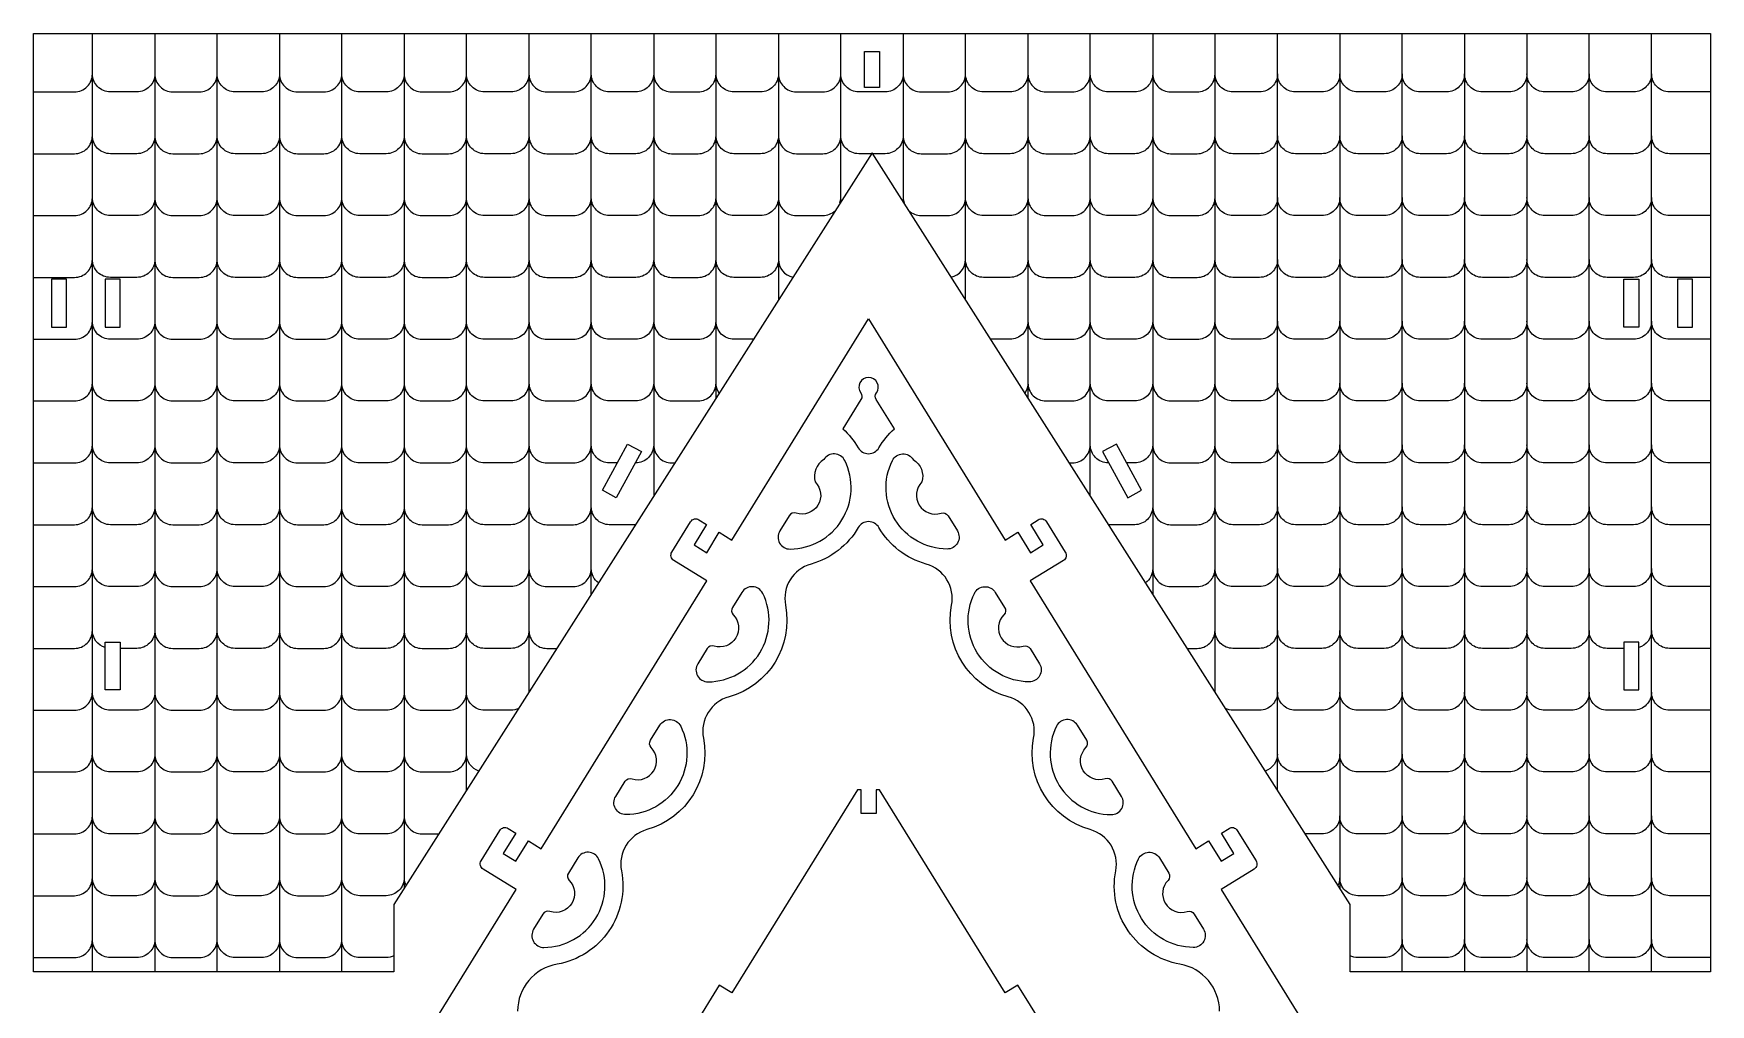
# Model space of a CAD drawing. Extents: x 2899 to 7450, y 515 to 3449.
# Drawn here: x 3795 to 5141, y 1655 to 2435 of the extents above; entities that cross this region are included whole.
import ezdxf

# ---------------------------------------------------------------- set-up
doc = ezdxf.new("R2010")
doc.units = 0
doc.header["$MEASUREMENT"] = 0
doc.layers.add('LAYER1', color=18, linetype='CONTINUOUS')

msp = doc.modelspace()

# ---------------------------------------------------------------- linework, layer by layer
at = {"layer": 'LAYER1'}
for points in [[(4084.1, 1735.3), (4084.1, 1681.2), (3794.6, 1681.2), (3794.6, 2435.2), (5141.5, 2435.2), (5141.5, 1681.2), (4852.1, 1681.2), (4852.1, 1735.3), (4468.1, 2339.4)], [(4462.1, 2391.8), (4462.1, 2420.6), (4474.1, 2420.6), (4474.1, 2391.8)], [(3809, 2199.3), (3821, 2199.3), (3821, 2237.7), (3809, 2237.7)], [(3852.2, 2199.3), (3864.2, 2199.3), (3864.2, 2237.7), (3852.2, 2237.7)], [(5083.9, 2199.3), (5071.9, 2199.3), (5071.9, 2237.7), (5083.9, 2237.7)], [(5115.1, 2199.3), (5127.1, 2199.3), (5127.1, 2237.7), (5115.1, 2237.7)], [(4282.8, 2099.3), (4262.5, 2062.2), (4251.5, 2068.2), (4271.8, 2105.3)], [(4653.3, 2099.3), (4673.6, 2062.2), (4684.6, 2068.2), (4664.3, 2105.3)], [(3864.2, 1907.8), (3852.2, 1907.8), (3852.2, 1946.2), (3864.2, 1946.2)], [(5071.9, 1907.8), (5083.9, 1907.8), (5083.9, 1946.2), (5071.9, 1946.2)]]:
    msp.add_lwpolyline(points, close=True, dxfattribs=at)
for points in [[(3841.9, 1681.2), (3841.9, 2435.2)], [(3892, 2435.2), (3892, 1681.2)], [(3942.1, 1681.2), (3942.1, 2435.2)], [(3992.2, 2435.2), (3992.2, 1681.2)], [(4042.2, 1681.2), (4042.2, 2435.2)], [(4092.3, 2435.2), (4092.3, 1748.3)], [(4142.4, 1827.1), (4142.4, 2435.2)], [(4192.5, 2435.2), (4192.5, 1905.9)], [(4242.6, 1984.8), (4242.6, 2435.2)], [(4292.7, 2435.2), (4292.7, 2063.6)], [(4342.8, 2142.4), (4342.8, 2435.2)], [(4392.9, 2435.2), (4392.9, 2221.2)], [(4443, 2300), (4443, 2435.2)], [(4493.1, 2435.2), (4493.1, 2300)], [(4543.2, 2221.2), (4543.2, 2435.2)], [(4593.3, 2435.2), (4593.3, 2142.4)], [(4643.4, 2063.6), (4643.4, 2435.2)], [(4693.5, 2435.2), (4693.5, 1984.8)], [(4743.6, 1905.9), (4743.6, 2435.2)], [(4793.7, 1827.1), (4793.7, 2435.2)], [(4843.8, 2435.2), (4843.8, 1748.3)], [(4893.9, 1681.2), (4893.9, 2435.2)], [(4944, 2435.2), (4944, 1681.2)], [(4994.1, 2435.2), (4994.1, 1681.2)], [(5044.1, 1681.2), (5044.1, 2435.2)], [(5094.2, 1681.2), (5094.2, 2435.2)], [(4605.4, 1637.8), (4585.3, 1670.5), (4575.1, 1664.2), (4474.2, 1827.5), (4471.3, 1827.5), (4471.3, 1808.3), (4459.3, 1808.3), (4459.3, 1827.5), (4456.5, 1827.5), (4355.6, 1664.2), (4345.3, 1670.5), (4325.2, 1637.8)]]:
    msp.add_lwpolyline(points, dxfattribs=at)
for points in [[(3794.6, 2388.3), (3827.5, 2388.3, 0.414214), (3841.9, 2402.7)], [(3892, 2402.7, -0.414214), (3877.6, 2388.3), (3856.3, 2388.3, -0.414214), (3841.9, 2402.7)], [(3892, 2402.7, 0.414214), (3906.4, 2388.3), (3927.7, 2388.3, 0.414214), (3942.1, 2402.7)], [(3992.2, 2402.7, -0.414214), (3977.8, 2388.3), (3956.5, 2388.3, -0.414214), (3942.1, 2402.7)], [(3992.2, 2402.7, 0.414214), (4006.6, 2388.3), (4027.8, 2388.3, 0.414214), (4042.2, 2402.7)], [(4092.3, 2402.7, -0.414214), (4077.9, 2388.3), (4056.6, 2388.3, -0.414214), (4042.2, 2402.7)], [(4092.3, 2402.7, 0.414214), (4106.7, 2388.3), (4128, 2388.3, 0.414214), (4142.4, 2402.7)], [(4192.5, 2402.7, -0.414214), (4178.1, 2388.3), (4156.8, 2388.3, -0.414214), (4142.4, 2402.7)], [(4192.5, 2402.7, 0.414214), (4206.9, 2388.3), (4228.2, 2388.3, 0.414214), (4242.6, 2402.7)], [(4292.7, 2402.7, -0.414214), (4278.3, 2388.3), (4257, 2388.3, -0.414214), (4242.6, 2402.7)], [(4292.7, 2402.7, 0.414214), (4307.1, 2388.3), (4328.4, 2388.3, 0.414214), (4342.8, 2402.7)], [(4392.9, 2402.7, -0.414214), (4378.5, 2388.3), (4357.2, 2388.3, -0.414214), (4342.8, 2402.7)], [(4392.9, 2402.7, 0.414214), (4407.3, 2388.3), (4428.6, 2388.3, 0.414214), (4443, 2402.7)], [(4493.1, 2402.7, -0.414214), (4478.7, 2388.3), (4457.4, 2388.3, -0.414214), (4443, 2402.7)], [(4493.1, 2402.7, 0.414214), (4507.5, 2388.3), (4528.8, 2388.3, 0.414214), (4543.2, 2402.7)], [(4593.3, 2402.7, -0.414214), (4578.9, 2388.3), (4557.6, 2388.3, -0.414214), (4543.2, 2402.7)], [(4593.3, 2402.7, 0.414214), (4607.7, 2388.3), (4629, 2388.3, 0.414214), (4643.4, 2402.7)], [(4693.5, 2402.7, -0.414214), (4679.1, 2388.3), (4657.8, 2388.3, -0.414214), (4643.4, 2402.7)], [(4693.5, 2402.7, 0.414214), (4707.9, 2388.3), (4729.2, 2388.3, 0.414214), (4743.6, 2402.7)], [(4793.7, 2402.7, -0.414214), (4779.3, 2388.3), (4758, 2388.3, -0.414214), (4743.6, 2402.7)], [(4843.8, 2402.7, -0.414214), (4829.4, 2388.3), (4808.1, 2388.3, -0.414214), (4793.7, 2402.7)], [(4893.9, 2402.7, -0.414214), (4879.5, 2388.3), (4858.2, 2388.3, -0.414214), (4843.8, 2402.7)], [(4944, 2402.7, -0.414214), (4929.6, 2388.3), (4908.3, 2388.3, -0.414214), (4893.9, 2402.7)], [(4994.1, 2402.7, -0.414214), (4979.7, 2388.3), (4958.4, 2388.3, -0.414214), (4944, 2402.7)], [(5044.1, 2402.7, -0.414214), (5029.7, 2388.3), (5008.5, 2388.3, -0.414214), (4994.1, 2402.7)], [(5094.2, 2402.7, -0.414214), (5079.8, 2388.3), (5058.5, 2388.3, -0.414214), (5044.1, 2402.7)], [(5141.5, 2388.3), (5108.6, 2388.3, -0.414214), (5094.2, 2402.7)], [(3794.6, 2338.6), (3827.5, 2338.6, 0.414214), (3841.9, 2353)], [(3892, 2353, -0.414214), (3877.6, 2338.6), (3856.3, 2338.6, -0.414214), (3841.9, 2353)], [(3892, 2353, 0.414214), (3906.4, 2338.6), (3927.7, 2338.6, 0.414214), (3942.1, 2353)], [(3992.2, 2353, -0.414214), (3977.8, 2338.6), (3956.5, 2338.6, -0.414214), (3942.1, 2353)], [(3992.2, 2353, 0.414214), (4006.6, 2338.6), (4027.8, 2338.6, 0.414214), (4042.2, 2353)], [(4092.3, 2353, -0.414214), (4077.9, 2338.6), (4056.6, 2338.6, -0.414214), (4042.2, 2353)], [(4092.3, 2353, 0.414214), (4106.7, 2338.6), (4128, 2338.6, 0.414214), (4142.4, 2353)], [(4192.5, 2353, -0.414214), (4178.1, 2338.6), (4156.8, 2338.6, -0.414214), (4142.4, 2353)], [(4192.5, 2353, 0.414214), (4206.9, 2338.6), (4228.2, 2338.6, 0.414214), (4242.6, 2353)], [(4292.7, 2353, -0.414214), (4278.3, 2338.6), (4257, 2338.6, -0.414214), (4242.6, 2353)], [(4292.7, 2353, 0.414214), (4307.1, 2338.6), (4328.4, 2338.6, 0.414214), (4342.8, 2353)], [(4392.9, 2353, -0.414214), (4378.5, 2338.6), (4357.2, 2338.6, -0.414214), (4342.8, 2353)], [(4392.9, 2353, 0.414214), (4407.3, 2338.6), (4428.6, 2338.6, 0.414214), (4443, 2353)], [(4467.5, 2338.6), (4457.4, 2338.6, -0.414214), (4443, 2353)], [(4493.1, 2353, -0.414214), (4478.7, 2338.6), (4468.6, 2338.6)], [(4493.1, 2353, 0.414214), (4507.5, 2338.6), (4528.8, 2338.6, 0.414214), (4543.2, 2353)], [(4593.3, 2353, -0.414214), (4578.9, 2338.6), (4557.6, 2338.6, -0.414214), (4543.2, 2353)], [(4593.3, 2353, 0.414214), (4607.7, 2338.6), (4629, 2338.6, 0.414214), (4643.4, 2353)], [(4693.5, 2353, -0.414214), (4679.1, 2338.6), (4657.8, 2338.6, -0.414214), (4643.4, 2353)], [(4693.5, 2353, 0.414214), (4707.9, 2338.6), (4729.2, 2338.6, 0.414214), (4743.6, 2353)], [(4793.7, 2353, -0.414214), (4779.3, 2338.6), (4758, 2338.6, -0.414214), (4743.6, 2353)], [(4843.8, 2353, -0.414214), (4829.4, 2338.6), (4808.1, 2338.6, -0.414214), (4793.7, 2353)], [(4893.9, 2353, -0.414214), (4879.5, 2338.6), (4858.2, 2338.6, -0.414214), (4843.8, 2353)], [(4944, 2353, -0.414214), (4929.6, 2338.6), (4908.3, 2338.6, -0.414214), (4893.9, 2353)], [(4994.1, 2353, -0.414214), (4979.7, 2338.6), (4958.4, 2338.6, -0.414214), (4944, 2353)], [(5044.1, 2353, -0.414214), (5029.7, 2338.6), (5008.5, 2338.6, -0.414214), (4994.1, 2353)], [(5094.2, 2353, -0.414214), (5079.8, 2338.6), (5058.5, 2338.6, -0.414214), (5044.1, 2353)], [(5141.5, 2338.6), (5108.6, 2338.6, -0.414214), (5094.2, 2353)], [(3794.6, 2288.9), (3827.5, 2288.9, 0.414214), (3841.9, 2303.3)], [(3892, 2303.3, -0.414214), (3877.6, 2288.9), (3856.3, 2288.9, -0.414214), (3841.9, 2303.3)], [(3892, 2303.3, 0.414214), (3906.4, 2288.9), (3927.7, 2288.9, 0.414214), (3942.1, 2303.3)], [(3992.2, 2303.3, -0.414214), (3977.8, 2288.9), (3956.5, 2288.9, -0.414214), (3942.1, 2303.3)], [(3992.2, 2303.3, 0.414214), (4006.6, 2288.9), (4027.8, 2288.9, 0.414214), (4042.2, 2303.3)], [(4092.3, 2303.3, -0.414214), (4077.9, 2288.9), (4056.6, 2288.9, -0.414214), (4042.2, 2303.3)], [(4092.3, 2303.3, 0.414214), (4106.7, 2288.9), (4128, 2288.9, 0.414214), (4142.4, 2303.3)], [(4192.5, 2303.3, -0.414214), (4178.1, 2288.9), (4156.8, 2288.9, -0.414214), (4142.4, 2303.3)], [(4192.5, 2303.3, 0.414214), (4206.9, 2288.9), (4228.2, 2288.9, 0.414214), (4242.6, 2303.3)], [(4292.7, 2303.3, -0.414214), (4278.3, 2288.9), (4257, 2288.9, -0.414214), (4242.6, 2303.3)], [(4292.7, 2303.3, 0.414214), (4307.1, 2288.9), (4328.4, 2288.9, 0.414214), (4342.8, 2303.3)], [(4392.9, 2303.3, -0.414214), (4378.5, 2288.9), (4357.2, 2288.9, -0.414214), (4342.8, 2303.3)], [(4392.9, 2303.3, 0.414214), (4407.3, 2288.9), (4428.6, 2288.9, 0.188396), (4438.4, 2292.7)], [(4442.3, 2299, 0.076751), (4443, 2303.3)], [(4443.3, 2300.5, -0.049716), (4443, 2303.3)], [(4493.1, 2303.3, -0.049716), (4492.8, 2300.5)], [(4493.1, 2303.3, 0.076751), (4493.8, 2299)], [(4497.7, 2292.7, 0.188396), (4507.5, 2288.9), (4528.8, 2288.9, 0.414214), (4543.2, 2303.3)], [(4593.3, 2303.3, -0.414214), (4578.9, 2288.9), (4557.6, 2288.9, -0.414214), (4543.2, 2303.3)], [(4593.3, 2303.3, 0.414214), (4607.7, 2288.9), (4629, 2288.9, 0.414214), (4643.4, 2303.3)], [(4693.5, 2303.3, -0.414214), (4679.1, 2288.9), (4657.8, 2288.9, -0.414214), (4643.4, 2303.3)], [(4693.5, 2303.3, 0.414214), (4707.9, 2288.9), (4729.2, 2288.9, 0.414214), (4743.6, 2303.3)], [(4793.7, 2303.3, -0.414214), (4779.3, 2288.9), (4758, 2288.9, -0.414214), (4743.6, 2303.3)], [(4843.8, 2303.3, -0.414214), (4829.4, 2288.9), (4808.1, 2288.9, -0.414214), (4793.7, 2303.3)], [(4893.9, 2303.3, -0.414214), (4879.5, 2288.9), (4858.2, 2288.9, -0.414214), (4843.8, 2303.3)], [(4944, 2303.3, -0.414214), (4929.6, 2288.9), (4908.3, 2288.9, -0.414214), (4893.9, 2303.3)], [(4994.1, 2303.3, -0.414214), (4979.7, 2288.9), (4958.4, 2288.9, -0.414214), (4944, 2303.3)], [(5044.1, 2303.3, -0.414214), (5029.7, 2288.9), (5008.5, 2288.9, -0.414214), (4994.1, 2303.3)], [(5094.2, 2303.3, -0.414214), (5079.8, 2288.9), (5058.5, 2288.9, -0.414214), (5044.1, 2303.3)], [(5141.5, 2288.9), (5108.6, 2288.9, -0.414214), (5094.2, 2303.3)], [(3794.6, 2239.2), (3827.5, 2239.2, 0.414214), (3841.9, 2253.6)], [(3892, 2253.6, -0.414214), (3877.6, 2239.2), (3856.3, 2239.2, -0.414214), (3841.9, 2253.6)], [(3892, 2253.6, 0.414214), (3906.4, 2239.2), (3927.7, 2239.2, 0.414214), (3942.1, 2253.6)], [(3992.2, 2253.6, -0.414214), (3977.8, 2239.2), (3956.5, 2239.2, -0.414214), (3942.1, 2253.6)], [(3992.2, 2253.6, 0.414214), (4006.6, 2239.2), (4027.8, 2239.2, 0.414214), (4042.2, 2253.6)], [(4092.3, 2253.6, -0.414214), (4077.9, 2239.2), (4056.6, 2239.2, -0.414214), (4042.2, 2253.6)], [(4092.3, 2253.6, 0.414214), (4106.7, 2239.2), (4128, 2239.2, 0.414214), (4142.4, 2253.6)], [(4192.5, 2253.6, -0.414214), (4178.1, 2239.2), (4156.8, 2239.2, -0.414214), (4142.4, 2253.6)], [(4192.5, 2253.6, 0.414214), (4206.9, 2239.2), (4228.2, 2239.2, 0.414214), (4242.6, 2253.6)], [(4292.7, 2253.6, -0.414214), (4278.3, 2239.2), (4257, 2239.2, -0.414214), (4242.6, 2253.6)], [(4292.7, 2253.6, 0.414214), (4307.1, 2239.2), (4328.4, 2239.2, 0.414214), (4342.8, 2253.6)], [(4392.9, 2253.6, -0.414214), (4378.5, 2239.2), (4357.2, 2239.2, -0.414214), (4342.8, 2253.6)], [(4392.9, 2253.6, 0.358552), (4404.5, 2239.5)], [(4531.6, 2239.5, 0.358552), (4543.2, 2253.6)], [(4593.3, 2253.6, -0.414214), (4578.9, 2239.2), (4557.6, 2239.2, -0.414214), (4543.2, 2253.6)], [(4593.3, 2253.6, 0.414214), (4607.7, 2239.2), (4629, 2239.2, 0.414214), (4643.4, 2253.6)], [(4693.5, 2253.6, -0.414214), (4679.1, 2239.2), (4657.8, 2239.2, -0.414214), (4643.4, 2253.6)], [(4693.5, 2253.6, 0.414214), (4707.9, 2239.2), (4729.2, 2239.2, 0.414214), (4743.6, 2253.6)], [(4793.7, 2253.6, -0.414214), (4779.3, 2239.2), (4758, 2239.2, -0.414214), (4743.6, 2253.6)], [(4843.8, 2253.6, -0.414214), (4829.4, 2239.2), (4808.1, 2239.2, -0.414214), (4793.7, 2253.6)], [(4893.9, 2253.6, -0.414214), (4879.5, 2239.2), (4858.2, 2239.2, -0.414214), (4843.8, 2253.6)], [(4944, 2253.6, -0.414214), (4929.6, 2239.2), (4908.3, 2239.2, -0.414214), (4893.9, 2253.6)], [(4994.1, 2253.6, -0.414214), (4979.7, 2239.2), (4958.4, 2239.2, -0.414214), (4944, 2253.6)], [(5044.1, 2253.6, -0.414214), (5029.7, 2239.2), (5008.5, 2239.2, -0.414214), (4994.1, 2253.6)], [(5094.2, 2253.6, -0.414214), (5079.8, 2239.2), (5058.5, 2239.2, -0.414214), (5044.1, 2253.6)], [(5141.5, 2239.2), (5108.6, 2239.2, -0.414214), (5094.2, 2253.6)], [(3794.6, 2189.5), (3827.5, 2189.5, 0.414214), (3841.9, 2203.9)], [(3892, 2203.9, -0.414214), (3877.6, 2189.5), (3856.3, 2189.5, -0.414214), (3841.9, 2203.9)], [(3892, 2203.9, 0.414214), (3906.4, 2189.5), (3927.7, 2189.5, 0.414214), (3942.1, 2203.9)], [(3992.2, 2203.9, -0.414214), (3977.8, 2189.5), (3956.5, 2189.5, -0.414214), (3942.1, 2203.9)], [(3992.2, 2203.9, 0.414214), (4006.6, 2189.5), (4027.8, 2189.5, 0.414214), (4042.2, 2203.9)], [(4092.3, 2203.9, -0.414214), (4077.9, 2189.5), (4056.6, 2189.5, -0.414214), (4042.2, 2203.9)], [(4084.2, 1588.7), (4182.2, 1747.4), (4155.7, 1763.8, -0.414214), (4154.1, 1770.4), (4169.2, 1794.9, -0.414214), (4175.8, 1796.5), (4182, 1792.7), (4171.9, 1776.4), (4182.1, 1770), (4192.2, 1786.4), (4202.4, 1780.1), (4335.4, 1995.4), (4308.8, 2011.8, -0.414214), (4307.3, 2018.4), (4322.4, 2042.9, -0.414214), (4329, 2044.5), (4335.1, 2040.7), (4325.1, 2024.4), (4335.3, 2018), (4345.3, 2034.4), (4355.6, 2028.1), (4465.3, 2205.8), (4575.1, 2028.1), (4585.3, 2034.4), (4595.4, 2018), (4605.6, 2024.4), (4595.5, 2040.7), (4601.6, 2044.5, -0.414214), (4608.2, 2042.9), (4623.3, 2018.4, -0.414214), (4621.8, 2011.8), (4595.2, 1995.4), (4728.2, 1780.1), (4738.4, 1786.4), (4748.5, 1770), (4758.7, 1776.4), (4748.7, 1792.7), (4754.8, 1796.5, -0.414214), (4761.4, 1794.9), (4776.5, 1770.4, -0.414214), (4775, 1763.8), (4748.4, 1747.4), (4846.4, 1588.7, -0.139213)], [(4092.3, 2203.9, 0.414214), (4106.7, 2189.5), (4128, 2189.5, 0.414214), (4142.4, 2203.9)], [(4192.5, 2203.9, -0.414214), (4178.1, 2189.5), (4156.8, 2189.5, -0.414214), (4142.4, 2203.9)], [(4192.5, 2203.9, 0.414214), (4206.9, 2189.5), (4228.2, 2189.5, 0.414214), (4242.6, 2203.9)], [(4292.7, 2203.9, -0.414214), (4278.3, 2189.5), (4257, 2189.5, -0.414214), (4242.6, 2203.9)], [(4292.7, 2203.9, 0.414214), (4307.1, 2189.5), (4328.4, 2189.5, 0.414214), (4342.8, 2203.9)], [(4372.8, 2189.5), (4357.2, 2189.5, -0.414214), (4342.8, 2203.9)], [(4593.3, 2203.9, -0.414214), (4578.9, 2189.5), (4563.3, 2189.5)], [(4593.3, 2203.9, 0.414214), (4607.7, 2189.5), (4629, 2189.5, 0.414214), (4643.4, 2203.9)], [(4693.5, 2203.9, -0.414214), (4679.1, 2189.5), (4657.8, 2189.5, -0.414214), (4643.4, 2203.9)], [(4693.5, 2203.9, 0.414214), (4707.9, 2189.5), (4729.2, 2189.5, 0.414214), (4743.6, 2203.9)], [(4793.7, 2203.9, -0.414214), (4779.3, 2189.5), (4758, 2189.5, -0.414214), (4743.6, 2203.9)], [(4843.8, 2203.9, -0.414214), (4829.4, 2189.5), (4808.1, 2189.5, -0.414214), (4793.7, 2203.9)], [(4893.9, 2203.9, -0.414214), (4879.5, 2189.5), (4858.2, 2189.5, -0.414214), (4843.8, 2203.9)], [(4944, 2203.9, -0.414214), (4929.6, 2189.5), (4908.3, 2189.5, -0.414214), (4893.9, 2203.9)], [(4994.1, 2203.9, -0.414214), (4979.7, 2189.5), (4958.4, 2189.5, -0.414214), (4944, 2203.9)], [(5044.1, 2203.9, -0.414214), (5029.7, 2189.5), (5008.5, 2189.5, -0.414214), (4994.1, 2203.9)], [(5094.2, 2203.9, -0.414214), (5079.8, 2189.5), (5058.5, 2189.5, -0.414214), (5044.1, 2203.9)], [(5141.5, 2189.5), (5108.6, 2189.5, -0.414214), (5094.2, 2203.9)], [(3794.6, 2139.9), (3827.5, 2139.9, 0.414214), (3841.9, 2154.3)], [(3892, 2154.3, -0.414214), (3877.6, 2139.9), (3856.3, 2139.9, -0.414214), (3841.9, 2154.3)], [(3892, 2154.3, 0.414214), (3906.4, 2139.9), (3927.7, 2139.9, 0.414214), (3942.1, 2154.3)], [(3992.2, 2154.3, -0.414214), (3977.8, 2139.9), (3956.5, 2139.9, -0.414214), (3942.1, 2154.3)], [(3992.2, 2154.3, 0.414214), (4006.6, 2139.9), (4027.8, 2139.9, 0.414214), (4042.2, 2154.3)], [(4092.3, 2154.3, -0.414214), (4077.9, 2139.9), (4056.6, 2139.9, -0.414214), (4042.2, 2154.3)], [(4092.3, 2154.3, 0.414214), (4106.7, 2139.9), (4128, 2139.9, 0.414214), (4142.4, 2154.3)], [(4192.5, 2154.3, -0.414214), (4178.1, 2139.9), (4156.8, 2139.9, -0.414214), (4142.4, 2154.3)], [(4192.5, 2154.3, 0.414214), (4206.9, 2139.9), (4228.2, 2139.9, 0.414214), (4242.6, 2154.3)], [(4292.7, 2154.3, -0.414214), (4278.3, 2139.9), (4257, 2139.9, -0.414214), (4242.6, 2154.3)], [(4292.7, 2154.3, 0.414214), (4307.1, 2139.9), (4328.4, 2139.9, 0.414214), (4342.8, 2154.3)], [(4345.3, 2146.2, -0.14901), (4342.8, 2154.3)], [(4593.3, 2154.3, -0.14901), (4590.8, 2146.2)], [(4593.3, 2154.3, 0.414214), (4607.7, 2139.9), (4629, 2139.9, 0.414214), (4643.4, 2154.3)], [(4693.5, 2154.3, -0.414214), (4679.1, 2139.9), (4657.8, 2139.9, -0.414214), (4643.4, 2154.3)], [(4693.5, 2154.3, 0.414214), (4707.9, 2139.9), (4729.2, 2139.9, 0.414214), (4743.6, 2154.3)], [(4793.7, 2154.3, -0.414214), (4779.3, 2139.9), (4758, 2139.9, -0.414214), (4743.6, 2154.3)], [(4843.8, 2154.3, -0.414214), (4829.4, 2139.9), (4808.1, 2139.9, -0.414214), (4793.7, 2154.3)], [(4893.9, 2154.3, -0.414214), (4879.5, 2139.9), (4858.2, 2139.9, -0.414214), (4843.8, 2154.3)], [(4944, 2154.3, -0.414214), (4929.6, 2139.9), (4908.3, 2139.9, -0.414214), (4893.9, 2154.3)], [(4994.1, 2154.3, -0.414214), (4979.7, 2139.9), (4958.4, 2139.9, -0.414214), (4944, 2154.3)], [(5044.1, 2154.3, -0.414214), (5029.7, 2139.9), (5008.5, 2139.9, -0.414214), (4994.1, 2154.3)], [(5094.2, 2154.3, -0.414214), (5079.8, 2139.9), (5058.5, 2139.9, -0.414214), (5044.1, 2154.3)], [(5141.5, 2139.9), (5108.6, 2139.9, -0.414214), (5094.2, 2154.3)], [(3794.6, 2090.2), (3827.5, 2090.2, 0.414214), (3841.9, 2104.6)], [(3892, 2104.6, -0.414214), (3877.6, 2090.2), (3856.3, 2090.2, -0.414214), (3841.9, 2104.6)], [(3892, 2104.6, 0.414214), (3906.4, 2090.2), (3927.7, 2090.2, 0.414214), (3942.1, 2104.6)], [(3992.2, 2104.6, -0.414214), (3977.8, 2090.2), (3956.5, 2090.2, -0.414214), (3942.1, 2104.6)], [(3992.2, 2104.6, 0.414214), (4006.6, 2090.2), (4027.8, 2090.2, 0.414214), (4042.2, 2104.6)], [(4092.3, 2104.6, -0.414214), (4077.9, 2090.2), (4056.6, 2090.2, -0.414214), (4042.2, 2104.6)], [(4092.3, 2104.6, 0.414214), (4106.7, 2090.2), (4128, 2090.2, 0.414214), (4142.4, 2104.6)], [(4192.5, 2104.6, -0.414214), (4178.1, 2090.2), (4156.8, 2090.2, -0.414214), (4142.4, 2104.6)], [(4192.5, 2104.6, 0.414214), (4206.9, 2090.2), (4228.2, 2090.2, 0.414214), (4242.6, 2104.6)], [(4263.5, 2090.2), (4257, 2090.2, -0.414214), (4242.6, 2104.6)], [(4292.7, 2104.6, -0.414214), (4278.3, 2090.2), (4277.8, 2090.2)], [(4292.7, 2104.6, 0.414214), (4307.1, 2090.2), (4309.6, 2090.2)], [(4626.5, 2090.2), (4629, 2090.2, 0.414214), (4643.4, 2104.6)], [(4658.3, 2090.2), (4657.8, 2090.2, -0.414214), (4643.4, 2104.6)], [(4693.5, 2104.6, -0.414214), (4679.1, 2090.2), (4672.6, 2090.2)], [(4693.5, 2104.6, 0.414214), (4707.9, 2090.2), (4729.2, 2090.2, 0.414214), (4743.6, 2104.6)], [(4793.7, 2104.6, -0.414214), (4779.3, 2090.2), (4758, 2090.2, -0.414214), (4743.6, 2104.6)], [(4843.8, 2104.6, -0.414214), (4829.4, 2090.2), (4808.1, 2090.2, -0.414214), (4793.7, 2104.6)], [(4893.9, 2104.6, -0.414214), (4879.5, 2090.2), (4858.2, 2090.2, -0.414214), (4843.8, 2104.6)], [(4944, 2104.6, -0.414214), (4929.6, 2090.2), (4908.3, 2090.2, -0.414214), (4893.9, 2104.6)], [(4994.1, 2104.6, -0.414214), (4979.7, 2090.2), (4958.4, 2090.2, -0.414214), (4944, 2104.6)], [(5044.1, 2104.6, -0.414214), (5029.7, 2090.2), (5008.5, 2090.2, -0.414214), (4994.1, 2104.6)], [(5094.2, 2104.6, -0.414214), (5079.8, 2090.2), (5058.5, 2090.2, -0.414214), (5044.1, 2104.6)], [(5141.5, 2090.2), (5108.6, 2090.2, -0.414214), (5094.2, 2104.6)], [(3794.6, 2040.5), (3827.5, 2040.5, 0.414214), (3841.9, 2054.9)], [(3892, 2054.9, -0.414214), (3877.6, 2040.5), (3856.3, 2040.5, -0.414214), (3841.9, 2054.9)], [(3892, 2054.9, 0.414214), (3906.4, 2040.5), (3927.7, 2040.5, 0.414214), (3942.1, 2054.9)], [(3992.2, 2054.9, -0.414214), (3977.8, 2040.5), (3956.5, 2040.5, -0.414214), (3942.1, 2054.9)], [(3992.2, 2054.9, 0.414214), (4006.6, 2040.5), (4027.8, 2040.5, 0.414214), (4042.2, 2054.9)], [(4092.3, 2054.9, -0.414214), (4077.9, 2040.5), (4056.6, 2040.5, -0.414214), (4042.2, 2054.9)], [(4092.3, 2054.9, 0.414214), (4106.7, 2040.5), (4128, 2040.5, 0.414214), (4142.4, 2054.9)], [(4192.5, 2054.9, -0.414214), (4178.1, 2040.5), (4156.8, 2040.5, -0.414214), (4142.4, 2054.9)], [(4192.5, 2054.9, 0.414214), (4206.9, 2040.5), (4228.2, 2040.5, 0.414214), (4242.6, 2054.9)], [(4278.1, 2040.5), (4257, 2040.5, -0.414214), (4242.6, 2054.9)], [(4693.5, 2054.9, -0.414214), (4679.1, 2040.5), (4658, 2040.5)], [(4693.5, 2054.9, 0.414214), (4707.9, 2040.5), (4729.2, 2040.5, 0.414214), (4743.6, 2054.9)], [(4793.7, 2054.9, -0.414214), (4779.3, 2040.5), (4758, 2040.5, -0.414214), (4743.6, 2054.9)], [(4843.8, 2054.9, -0.414214), (4829.4, 2040.5), (4808.1, 2040.5, -0.414214), (4793.7, 2054.9)], [(4893.9, 2054.9, -0.414214), (4879.5, 2040.5), (4858.2, 2040.5, -0.414214), (4843.8, 2054.9)], [(4944, 2054.9, -0.414214), (4929.6, 2040.5), (4908.3, 2040.5, -0.414214), (4893.9, 2054.9)], [(4994.1, 2054.9, -0.414214), (4979.7, 2040.5), (4958.4, 2040.5, -0.414214), (4944, 2054.9)], [(5044.1, 2054.9, -0.414214), (5029.7, 2040.5), (5008.5, 2040.5, -0.414214), (4994.1, 2054.9)], [(5094.2, 2054.9, -0.414214), (5079.8, 2040.5), (5058.5, 2040.5, -0.414214), (5044.1, 2054.9)], [(5141.5, 2040.5), (5108.6, 2040.5, -0.414214), (5094.2, 2054.9)], [(4747.2, 1649.5, 0.364346), (4715.4, 1687.4, -0.419429), (4663.8, 1762.3, 0.390324), (4643.3, 1795.5, -0.390324), (4597.9, 1869, 0.390324), (4577.4, 1902.2, -0.390324), (4532, 1975.7, 0.390324), (4511.5, 2008.9, -0.195222), (4473.6, 2038.2, 0.575498), (4457, 2038.2, -0.195222), (4419.1, 2008.9, 0.390324), (4398.6, 1975.7, -0.390324), (4353.2, 1902.2, 0.390324), (4332.7, 1869, -0.390324), (4287.3, 1795.5, 0.390324), (4266.8, 1762.3, -0.419429), (4215.2, 1687.4, 0.364346), (4183.4, 1649.5)], [(3794.6, 1990.8), (3827.5, 1990.8, 0.414214), (3841.9, 2005.2)], [(3892, 2005.2, -0.414214), (3877.6, 1990.8), (3856.3, 1990.8, -0.414214), (3841.9, 2005.2)], [(3892, 2005.2, 0.414214), (3906.4, 1990.8), (3927.7, 1990.8, 0.414214), (3942.1, 2005.2)], [(3992.2, 2005.2, -0.414214), (3977.8, 1990.8), (3956.5, 1990.8, -0.414214), (3942.1, 2005.2)], [(3992.2, 2005.2, 0.414214), (4006.6, 1990.8), (4027.8, 1990.8, 0.414214), (4042.2, 2005.2)], [(4092.3, 2005.2, -0.414214), (4077.9, 1990.8), (4056.6, 1990.8, -0.414214), (4042.2, 2005.2)], [(4092.3, 2005.2, 0.414214), (4106.7, 1990.8), (4128, 1990.8, 0.414214), (4142.4, 2005.2)], [(4192.5, 2005.2, -0.414214), (4178.1, 1990.8), (4156.8, 1990.8, -0.414214), (4142.4, 2005.2)], [(4192.5, 2005.2, 0.414214), (4206.9, 1990.8), (4228.2, 1990.8, 0.414214), (4242.6, 2005.2)], [(4248.3, 1993.7, -0.235041), (4242.6, 2005.2)], [(4693.5, 2005.2, -0.235041), (4687.8, 1993.7)], [(4693.5, 2005.2, 0.414214), (4707.9, 1990.8), (4729.2, 1990.8, 0.414214), (4743.6, 2005.2)], [(4793.7, 2005.2, -0.414214), (4779.3, 1990.8), (4758, 1990.8, -0.414214), (4743.6, 2005.2)], [(4843.8, 2005.2, -0.414214), (4829.4, 1990.8), (4808.1, 1990.8, -0.414214), (4793.7, 2005.2)], [(4893.9, 2005.2, -0.414214), (4879.5, 1990.8), (4858.2, 1990.8, -0.414214), (4843.8, 2005.2)], [(4944, 2005.2, -0.414214), (4929.6, 1990.8), (4908.3, 1990.8, -0.414214), (4893.9, 2005.2)], [(4994.1, 2005.2, -0.414214), (4979.7, 1990.8), (4958.4, 1990.8, -0.414214), (4944, 2005.2)], [(5044.1, 2005.2, -0.414214), (5029.7, 1990.8), (5008.5, 1990.8, -0.414214), (4994.1, 2005.2)], [(5094.2, 2005.2, -0.414214), (5079.8, 1990.8), (5058.5, 1990.8, -0.414214), (5044.1, 2005.2)], [(5141.5, 1990.8), (5108.6, 1990.8, -0.414214), (5094.2, 2005.2)], [(3794.6, 1941.1), (3827.5, 1941.1, 0.414214), (3841.9, 1955.5)], [(3852.2, 1941.7, -0.332931), (3841.9, 1955.5)], [(3892, 1955.5, -0.414214), (3877.6, 1941.1), (3864.2, 1941.1)], [(3892, 1955.5, 0.414214), (3906.4, 1941.1), (3927.7, 1941.1, 0.414214), (3942.1, 1955.5)], [(3992.2, 1955.5, -0.414214), (3977.8, 1941.1), (3956.5, 1941.1, -0.414214), (3942.1, 1955.5)], [(3992.2, 1955.5, 0.414214), (4006.6, 1941.1), (4027.8, 1941.1, 0.414214), (4042.2, 1955.5)], [(4092.3, 1955.5, -0.414214), (4077.9, 1941.1), (4056.6, 1941.1, -0.414214), (4042.2, 1955.5)], [(4092.3, 1955.5, 0.414214), (4106.7, 1941.1), (4128, 1941.1, 0.414214), (4142.4, 1955.5)], [(4192.5, 1955.5, -0.414214), (4178.1, 1941.1), (4156.8, 1941.1, -0.414214), (4142.4, 1955.5)], [(4192.5, 1955.5, 0.414214), (4206.9, 1941.1), (4214.9, 1941.1)], [(4721.2, 1941.1), (4729.2, 1941.1, 0.414214), (4743.6, 1955.5)], [(4793.7, 1955.5, -0.414214), (4779.3, 1941.1), (4758, 1941.1, -0.414214), (4743.6, 1955.5)], [(4843.8, 1955.5, -0.414214), (4829.4, 1941.1), (4808.1, 1941.1, -0.414214), (4793.7, 1955.5)], [(4893.9, 1955.5, -0.414214), (4879.5, 1941.1), (4858.2, 1941.1, -0.414214), (4843.8, 1955.5)], [(4944, 1955.5, -0.414214), (4929.6, 1941.1), (4908.3, 1941.1, -0.414214), (4893.9, 1955.5)], [(4994.1, 1955.5, -0.414214), (4979.7, 1941.1), (4958.4, 1941.1, -0.414214), (4944, 1955.5)], [(5044.1, 1955.5, -0.414214), (5029.7, 1941.1), (5008.5, 1941.1, -0.414214), (4994.1, 1955.5)], [(5071.9, 1941.1), (5058.5, 1941.1, -0.414214), (5044.1, 1955.5)], [(5094.2, 1955.5, -0.332931), (5083.9, 1941.7)], [(5141.5, 1941.1), (5108.6, 1941.1, -0.414214), (5094.2, 1955.5)], [(3794.6, 1891.5), (3827.5, 1891.5, 0.414214), (3841.9, 1905.9)], [(3892, 1905.9, -0.414214), (3877.6, 1891.5), (3856.3, 1891.5, -0.414214), (3841.9, 1905.9)], [(3892, 1905.9, 0.414214), (3906.4, 1891.5), (3927.7, 1891.5, 0.414214), (3942.1, 1905.9)], [(3992.2, 1905.9, -0.414214), (3977.8, 1891.5), (3956.5, 1891.5, -0.414214), (3942.1, 1905.9)], [(3992.2, 1905.9, 0.414214), (4006.6, 1891.5), (4027.8, 1891.5, 0.414214), (4042.2, 1905.9)], [(4092.3, 1905.9, -0.414214), (4077.9, 1891.5), (4056.6, 1891.5, -0.414214), (4042.2, 1905.9)], [(4092.3, 1905.9, 0.414214), (4106.7, 1891.5), (4128, 1891.5, 0.414214), (4142.4, 1905.9)], [(4184.2, 1892.8, -0.108933), (4178.1, 1891.5), (4156.8, 1891.5, -0.414214), (4142.4, 1905.9)], [(4793.7, 1905.9, -0.414214), (4779.3, 1891.5), (4758, 1891.5, -0.108933), (4751.9, 1892.8)], [(4843.8, 1905.9, -0.414214), (4829.4, 1891.5), (4808.1, 1891.5, -0.414214), (4793.7, 1905.9)], [(4893.9, 1905.9, -0.414214), (4879.5, 1891.5), (4858.2, 1891.5, -0.414214), (4843.8, 1905.9)], [(4944, 1905.9, -0.414214), (4929.6, 1891.5), (4908.3, 1891.5, -0.414214), (4893.9, 1905.9)], [(4994.1, 1905.9, -0.414214), (4979.7, 1891.5), (4958.4, 1891.5, -0.414214), (4944, 1905.9)], [(5044.1, 1905.9, -0.414214), (5029.7, 1891.5), (5008.5, 1891.5, -0.414214), (4994.1, 1905.9)], [(5094.2, 1905.9, -0.414214), (5079.8, 1891.5), (5058.5, 1891.5, -0.414214), (5044.1, 1905.9)], [(5141.5, 1891.5), (5108.6, 1891.5, -0.414214), (5094.2, 1905.9)], [(3794.6, 1841.8), (3827.5, 1841.8, 0.414214), (3841.9, 1856.2)], [(3892, 1856.2, -0.414214), (3877.6, 1841.8), (3856.3, 1841.8, -0.414214), (3841.9, 1856.2)], [(3892, 1856.2, 0.414214), (3906.4, 1841.8), (3927.7, 1841.8, 0.414214), (3942.1, 1856.2)], [(3992.2, 1856.2, -0.414214), (3977.8, 1841.8), (3956.5, 1841.8, -0.414214), (3942.1, 1856.2)], [(3992.2, 1856.2, 0.414214), (4006.6, 1841.8), (4027.8, 1841.8, 0.414214), (4042.2, 1856.2)], [(4092.3, 1856.2, -0.414214), (4077.9, 1841.8), (4056.6, 1841.8, -0.414214), (4042.2, 1856.2)], [(4092.3, 1856.2, 0.414214), (4106.7, 1841.8), (4128, 1841.8, 0.414214), (4142.4, 1856.2)], [(4152.2, 1842.5, -0.321983), (4142.4, 1856.2)], [(4793.7, 1856.2, -0.321983), (4783.9, 1842.5)], [(4843.8, 1856.2, -0.414214), (4829.4, 1841.8), (4808.1, 1841.8, -0.414214), (4793.7, 1856.2)], [(4893.9, 1856.2, -0.414214), (4879.5, 1841.8), (4858.2, 1841.8, -0.414214), (4843.8, 1856.2)], [(4944, 1856.2, -0.414214), (4929.6, 1841.8), (4908.3, 1841.8, -0.414214), (4893.9, 1856.2)], [(4994.1, 1856.2, -0.414214), (4979.7, 1841.8), (4958.4, 1841.8, -0.414214), (4944, 1856.2)], [(5044.1, 1856.2, -0.414214), (5029.7, 1841.8), (5008.5, 1841.8, -0.414214), (4994.1, 1856.2)], [(5094.2, 1856.2, -0.414214), (5079.8, 1841.8), (5058.5, 1841.8, -0.414214), (5044.1, 1856.2)], [(5141.5, 1841.8), (5108.6, 1841.8, -0.414214), (5094.2, 1856.2)], [(3794.6, 1792.1), (3827.5, 1792.1, 0.414214), (3841.9, 1806.5)], [(3892, 1806.5, -0.414214), (3877.6, 1792.1), (3856.3, 1792.1, -0.414214), (3841.9, 1806.5)], [(3892, 1806.5, 0.414214), (3906.4, 1792.1), (3927.7, 1792.1, 0.414214), (3942.1, 1806.5)], [(3992.2, 1806.5, -0.414214), (3977.8, 1792.1), (3956.5, 1792.1, -0.414214), (3942.1, 1806.5)], [(3992.2, 1806.5, 0.414214), (4006.6, 1792.1), (4027.8, 1792.1, 0.414214), (4042.2, 1806.5)], [(4092.3, 1806.5, -0.414214), (4077.9, 1792.1), (4056.6, 1792.1, -0.414214), (4042.2, 1806.5)], [(4092.3, 1806.5, 0.414214), (4106.7, 1792.1), (4120.2, 1792.1)], [(4843.8, 1806.5, -0.414214), (4829.4, 1792.1), (4815.9, 1792.1)], [(4893.9, 1806.5, -0.414214), (4879.5, 1792.1), (4858.2, 1792.1, -0.414214), (4843.8, 1806.5)], [(4944, 1806.5, -0.414214), (4929.6, 1792.1), (4908.3, 1792.1, -0.414214), (4893.9, 1806.5)], [(4994.1, 1806.5, -0.414214), (4979.7, 1792.1), (4958.4, 1792.1, -0.414214), (4944, 1806.5)], [(5044.1, 1806.5, -0.414214), (5029.7, 1792.1), (5008.5, 1792.1, -0.414214), (4994.1, 1806.5)], [(5094.2, 1806.5, -0.414214), (5079.8, 1792.1), (5058.5, 1792.1, -0.414214), (5044.1, 1806.5)], [(5141.5, 1792.1), (5108.6, 1792.1, -0.414214), (5094.2, 1806.5)], [(3794.6, 1742.4), (3827.5, 1742.4, 0.414214), (3841.9, 1756.8)], [(3892, 1756.8, -0.414214), (3877.6, 1742.4), (3856.3, 1742.4, -0.414214), (3841.9, 1756.8)], [(3892, 1756.8, 0.414214), (3906.4, 1742.4), (3927.7, 1742.4, 0.414214), (3942.1, 1756.8)], [(3992.2, 1756.8, -0.414214), (3977.8, 1742.4), (3956.5, 1742.4, -0.414214), (3942.1, 1756.8)], [(3992.2, 1756.8, 0.414214), (4006.6, 1742.4), (4027.8, 1742.4, 0.414214), (4042.2, 1756.8)], [(4092.3, 1756.8, -0.414214), (4077.9, 1742.4), (4056.6, 1742.4, -0.414214), (4042.2, 1756.8)], [(4092.3, 1756.8, 0.113111), (4093.8, 1750.6)], [(4843.8, 1756.8, -0.113111), (4842.3, 1750.6)], [(4893.9, 1756.8, -0.414214), (4879.5, 1742.4), (4858.2, 1742.4, -0.414214), (4843.8, 1756.8)], [(4944, 1756.8, -0.414214), (4929.6, 1742.4), (4908.3, 1742.4, -0.414214), (4893.9, 1756.8)], [(4994.1, 1756.8, -0.414214), (4979.7, 1742.4), (4958.4, 1742.4, -0.414214), (4944, 1756.8)], [(5044.1, 1756.8, -0.414214), (5029.7, 1742.4), (5008.5, 1742.4, -0.414214), (4994.1, 1756.8)], [(5094.2, 1756.8, -0.414214), (5079.8, 1742.4), (5058.5, 1742.4, -0.414214), (5044.1, 1756.8)], [(5141.5, 1742.4), (5108.6, 1742.4, -0.414214), (5094.2, 1756.8)], [(3794.6, 1692.7), (3827.5, 1692.7, 0.414214), (3841.9, 1707.1)], [(3892, 1707.1, -0.414214), (3877.6, 1692.7), (3856.3, 1692.7, -0.414214), (3841.9, 1707.1)], [(3892, 1707.1, 0.414214), (3906.4, 1692.7), (3927.7, 1692.7, 0.414214), (3942.1, 1707.1)], [(3992.2, 1707.1, -0.414214), (3977.8, 1692.7), (3956.5, 1692.7, -0.414214), (3942.1, 1707.1)], [(3992.2, 1707.1, 0.414214), (4006.6, 1692.7), (4027.8, 1692.7, 0.414214), (4042.2, 1707.1)], [(4084.1, 1694.1, -0.110043), (4077.9, 1692.7), (4056.6, 1692.7, -0.414214), (4042.2, 1707.1)], [(4893.9, 1707.1, -0.414214), (4879.5, 1692.7), (4858.2, 1692.7, -0.110043), (4852.1, 1694.1)], [(4944, 1707.1, -0.414214), (4929.6, 1692.7), (4908.3, 1692.7, -0.414214), (4893.9, 1707.1)], [(4994.1, 1707.1, -0.414214), (4979.7, 1692.7), (4958.4, 1692.7, -0.414214), (4944, 1707.1)], [(5044.1, 1707.1, -0.414214), (5029.7, 1692.7), (5008.5, 1692.7, -0.414214), (4994.1, 1707.1)], [(5094.2, 1707.1, -0.414214), (5079.8, 1692.7), (5058.5, 1692.7, -0.414214), (5044.1, 1707.1)], [(5141.5, 1692.7), (5108.6, 1692.7, -0.414214), (5094.2, 1707.1)]]:
    msp.add_lwpolyline(points, format="xyb", dxfattribs=at)
for points in [[(4457, 2102.3, 0.575498), (4473.6, 2102.3, -0.077363), (4486, 2117.5), (4471.4, 2141, -0.303894), (4471.6, 2146.4, 0.612281), (4465.3, 2158.8, 0.612281), (4459, 2146.4, -0.303894), (4459.2, 2141), (4444.7, 2117.5, -0.077363)], [(4394, 2035.5, 0.589932), (4402.3, 2020.9, 0.55259), (4446.2, 2092, 0.589932), (4429.4, 2092.8, 0.344768), (4422.5, 2074.8, -0.782555), (4407.1, 2049.7, 0.344768), (4401.5, 2047.7)], [(4536.6, 2035.5, -0.589932), (4528.3, 2020.9, -0.55259), (4484.4, 2092, -0.589932), (4501.2, 2092.8, -0.344768), (4508.1, 2074.8, 0.782555), (4523.5, 2049.7, -0.344768), (4529.1, 2047.7)], [(4335.6, 1941), (4328.1, 1928.8, 0.589932), (4336.4, 1914.2, 0.55259), (4380.3, 1985.3, 0.589932), (4363.5, 1986.1), (4356, 1974, 0.344768), (4356.6, 1968.1, -0.782555), (4341.2, 1943, 0.344768)], [(4595, 1941), (4602.5, 1928.8, -0.589932), (4594.2, 1914.2, -0.55259), (4550.3, 1985.3, -0.589932), (4567.1, 1986.1), (4574.6, 1974, -0.344768), (4574, 1968.1, 0.782555), (4589.4, 1943, -0.344768)], [(4269.7, 1834.3, -0.344768), (4275.3, 1836.3, 0.782555), (4290.7, 1861.4, -0.344768), (4290.1, 1867.3), (4297.6, 1879.4, -0.589932), (4314.4, 1878.6, -0.55259), (4270.5, 1807.5, -0.589932), (4262.2, 1822.2)], [(4660.9, 1834.3, 0.344768), (4655.3, 1836.3, -0.782555), (4639.9, 1861.4, 0.344768), (4640.5, 1867.3), (4633, 1879.4, 0.589932), (4616.2, 1878.6, 0.55259), (4660.1, 1807.5, 0.589932), (4668.4, 1822.2)], [(4203.8, 1727.6), (4196.3, 1715.5, 0.589932), (4204.6, 1700.8, 0.55259), (4248.5, 1771.9, 0.589932), (4231.7, 1772.7), (4224.2, 1760.6, 0.344768), (4224.8, 1754.7, -0.782555), (4209.4, 1729.7, 0.344768)], [(4726.8, 1727.6), (4734.3, 1715.5, -0.589932), (4726.1, 1700.8, -0.55259), (4682.1, 1771.9, -0.589932), (4698.9, 1772.7), (4706.4, 1760.6, -0.344768), (4705.8, 1754.7, 0.782555), (4721.2, 1729.7, -0.344768)]]:
    msp.add_lwpolyline(points, format="xyb", close=True, dxfattribs=at)

doc.saveas('drawing.dxf')
